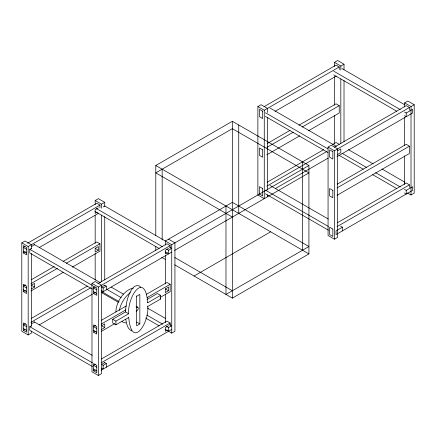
<?xml version="1.0" encoding="UTF-8"?>
<svg xmlns="http://www.w3.org/2000/svg" width="436" height="436" viewBox="0 0 436 436"><rect width="100%" height="100%" fill="white"/><g stroke="black" fill="none" stroke-linecap="round" stroke-linejoin="round"><path stroke-width="0.65" d="M147.003 299.51L157.385 293.515L160.573 295.357L160.573 299.042L147.799 306.421C149.434 322.744 131.672 350.217 128.707 317.441L115.911 324.831L112.722 322.989L112.722 319.305L125.514 311.914C125.922 304.126 127.432 296.071 131.737 289.433C133.4 286.31 138.114 283.7 140.774 287.22M112.722 319.305L115.911 321.147L128.707 313.757C127.056 297.428 144.806 269.982 147.799 302.737L160.573 295.357M31.37 331.077L31.37 333.115L28.182 334.957L21.8 331.278L21.8 242.863L24.988 241.021L31.37 244.705L31.37 248.787M95.173 204.582L95.173 200.5L98.367 198.658L104.749 202.342L104.749 206.424M155.788 235.554L155.788 165.506L232.355 121.301L308.922 165.506L308.922 253.916L232.355 298.12L174.64 264.799M257.878 106.564L264.26 110.248L264.26 198.663L257.878 194.979L257.878 106.564L261.066 104.722L267.448 108.406L267.448 112.488M334.445 66.441L334.445 62.359L337.633 60.517L344.015 64.201L344.015 69.646M27.648 243.174L96.77 203.263L99.958 205.105L99.958 207.787M264.112 106.651L336.042 65.122L339.23 66.964L339.23 69.646M24.988 246.547L23.397 247.468L26.585 249.31M21.8 242.863L28.182 246.547L99.958 205.105M95.173 200.5L101.555 204.184L104.749 202.342M264.26 110.248L339.23 66.964M334.445 62.359L340.827 66.043L344.015 64.201M31.37 246.547L34.558 244.705M98.367 207.868L95.173 209.711L95.173 213.395L97.304 212.169M23.397 252.994L26.585 254.837L26.585 247.468L23.397 245.626L23.397 252.994L25.522 251.768M92.41 289.155L29.773 252.994L29.773 249.31L31.37 248.389M103.152 206.947L104.749 206.026L171.74 244.705L308.922 165.506M39.213 247.544L98.781 213.155M275.034 111.398L336.287 76.033M31.305 279.743L54.304 266.461M63.155 261.355L96.77 241.942L99.958 243.784L99.958 251.152L72.24 267.159M267.132 143.586L290.098 130.326M298.933 125.225L336.042 103.806L339.23 105.648L339.23 113.011L308.601 130.696M25.522 284.921L23.397 286.147L26.585 287.989M30.956 283.629L57.498 268.304M66.343 263.197L99.958 243.784M266.788 147.472L293.292 132.168M302.126 127.067L339.23 105.648M95.173 248.389L98.367 246.547L98.367 250.231L95.173 252.073L95.173 248.389L98.367 250.231M23.397 291.673L26.585 293.515L26.585 286.147L23.397 284.305L23.397 291.673L25.522 290.447M31.37 288.91L34.558 287.068L34.558 283.384L31.37 285.226L34.558 287.068M30.956 290.992L63.394 272.266M266.788 154.84L299.766 135.798M31.305 318.422L87.336 286.07M91.985 283.384L95.173 281.542L101.555 285.226L101.555 373.641L98.367 375.483L91.985 371.799L91.985 283.384L98.367 287.068L170.149 245.626L170.149 248.307M165.211 241.108L232.355 202.342L308.922 246.547L225.973 294.436L225.973 206.026M267.132 182.27L323.67 149.624M328.063 147.09L331.251 145.248L337.633 148.927L337.633 237.342L334.445 239.184L328.063 235.5L328.063 147.09L334.445 150.769L409.415 107.485L409.415 110.166M332.505 144.523L336.042 142.485L339.23 144.327M404.63 106.962L404.63 102.885L407.818 101.043L414.2 104.722L414.2 193.137L411.012 194.979L407.529 192.968M25.522 323.599L23.397 324.831L26.585 326.673M30.956 322.308L90.525 287.913M97.953 283.623L166.955 243.784L170.149 245.626M266.788 186.15L326.858 151.466M334.368 147.128L406.227 105.643L409.415 107.485M31.37 323.91L34.558 322.068M95.173 287.068L93.582 287.989L96.77 289.831M23.397 330.357L26.585 332.199L26.585 324.831L23.397 322.989L23.397 330.357L24.988 329.436M92.41 366.518L29.773 330.357L29.773 326.673L31.37 325.752M404.63 102.885L411.012 106.564L414.2 104.722M104.749 285.226L101.555 287.068L103.152 287.989L106.34 286.147L106.34 289.831M168.552 248.389L165.358 250.231L165.358 253.916L167.489 252.689M337.633 150.769L340.827 148.927L340.827 152.611L337.633 154.453M39.213 324.907L92.296 294.262M93.582 293.515L96.77 295.357L96.77 287.989L93.582 286.147L93.582 293.515L95.707 292.289M166.786 249.212L168.552 250.231L171.74 248.389L169.615 247.163M275.623 188.417L328.041 158.154M404.455 111.992L406.227 113.011L412.603 109.327L412.603 113.011L336.974 156.682M101.141 292.834L171.74 252.073M174.542 250.46L308.922 172.874L232.355 128.669L155.788 172.874L232.355 217.079M136.648 296.278L139.842 294.436L139.842 323.91L136.648 325.752L136.648 295.946M101.49 320.264L126.26 305.963M146.311 294.382L166.955 282.468L170.149 284.305L170.149 291.673L160.121 297.461M337.317 184.112L406.227 144.327L409.415 146.169L409.415 153.532L336.974 195.361M95.707 325.441L93.582 326.673L96.77 328.51M101.141 324.15L125.911 309.843M147.145 297.586L170.149 284.305M336.974 187.992L409.415 146.169M165.358 288.91L168.552 287.068L168.552 290.752L165.358 292.594L165.358 288.91L168.552 290.752M93.582 332.194L96.77 334.036L96.77 326.673L93.582 324.831L93.582 332.194L95.173 331.273M101.555 329.431L104.749 327.589L104.749 323.91L101.555 325.752L104.749 327.589M194.075 276.021L270.642 231.816M101.141 331.513L114.706 323.681M101.49 358.942L166.955 321.147L170.149 322.989L170.149 325.665M337.317 222.791L406.227 183.006L409.415 184.848L409.415 187.524M95.173 364.431L93.582 365.352L96.77 367.194M101.141 362.828L170.149 322.989M336.974 226.671L409.415 184.848M104.749 362.589L101.555 364.431L103.152 365.352L106.34 363.51L106.34 367.194M168.552 325.752L165.358 327.594L165.358 331.278L167.489 330.047M93.582 370.878L96.77 372.72L96.77 365.352L93.582 363.51L93.582 370.878L95.173 369.957M166.198 326.232L168.552 327.594L171.74 325.752L169.615 324.52M342.418 230.895L342.418 227.21L336.042 230.895L336.042 234.579L412.603 190.374L412.603 186.69L406.227 190.374L404.455 189.355M101.141 370.197L171.74 329.436M165.015 329.235L171.74 333.115L174.934 331.278L174.934 242.863L168.552 239.179M131.737 330.897C127.323 329.038 126.511 323.474 125.808 319.283M341.928 68.523L404.946 104.907M333.78 71.188L400.335 109.61M333.78 74.872L396.804 111.256M404.455 115.676L406.227 116.695L406.227 113.011M348.408 149.624L373.145 163.909M381.98 169.005L404.946 182.27M269.971 108.024L336.456 146.409M342.026 153.309L366.763 167.588M375.598 172.689L400.335 186.973M265.371 112.733L327.888 148.829M339.083 155.292L363.232 169.233M372.655 174.673L396.804 188.614M404.455 193.034L406.227 194.058L406.227 190.374M265.371 116.417L327.888 152.513M269.977 185.387L328.286 219.046M340.652 226.191L342.418 227.21M265.361 190.091L328.384 226.475M265.361 193.775L328.384 230.159M155.788 165.506L308.922 253.916M96.111 208.408L162.661 246.831M94.928 211.411L159.129 248.476M165.015 251.877L168.552 253.916L168.552 250.231M174.64 257.431L232.355 290.752M161.68 257.316L165.211 259.36M160.175 298.813L160.573 299.042M147.401 302.508L147.799 302.737M147.401 306.186L147.799 306.421M111.185 287.106L123.481 294.202M147.477 308.056L165.625 318.536M33.899 244.324L100.454 282.746M104.575 285.128L106.34 286.147M106.564 289.199L121.284 297.695M136.01 306.197L137.776 307.217M146.758 315.01L162.661 324.193M29.773 249.31L92.41 285.471M101.555 290.752L103.152 291.673L103.152 287.989M101.948 291.744L119.028 301.603M101.408 292.512L118.488 302.371M145.58 318.013L159.129 325.834M23.397 251.152L26.585 252.994M93.582 291.673L96.77 293.515M125.514 311.914L128.707 313.757M128.309 317.212L128.707 317.441M136.648 322.068L139.842 323.91M23.397 289.831L26.585 291.673M93.582 330.352L96.77 332.194M33.899 321.686L92.209 355.345M104.575 362.49L106.34 363.51M29.773 326.673L92.41 362.834M101.555 368.115L103.152 369.036L103.152 365.352M23.397 328.515L26.585 330.357M93.582 369.036L96.77 370.878M411.012 106.564L411.012 194.979M404.63 117.164L404.63 145.728M404.63 155.93L404.63 184.493M344.015 80.524L344.015 141.733M340.827 66.043L340.827 70.125M340.827 78.965L340.827 143.575M334.445 76.643L334.445 105.207M334.445 115.409L334.445 143.973M334.445 150.769L334.445 239.184M302.54 161.821L302.54 250.231M267.448 117.251L267.448 190.02M267.448 194.778L267.448 196.821M238.737 124.985L238.737 213.395M232.355 121.301L232.355 298.12M171.74 244.705L171.74 333.115M168.552 327.594L168.552 331.278M165.358 241.021L165.358 245.103M165.358 255.305L165.358 283.869M165.358 294.071L165.358 322.635M162.17 169.19L162.17 239.92M155.788 246.438L155.788 250.515M115.911 321.147L115.911 324.831M104.749 216.627L104.749 279.874M101.555 204.184L101.555 208.266M101.555 215.068L101.555 281.716M98.367 287.068L98.367 375.483M95.173 215.466L95.173 243.348M95.173 253.55L95.173 280.07M31.37 253.545L31.37 326.319M28.182 246.547L28.182 334.957M136.212 307.653A2.256 1.303 -60 0 1 138.245 308.252A2.256 1.303 -60 0 1 136.212 311.195M126.004 322.885A18.045 10.42 -60 0 1 121.955 321.419M119.399 310.465A18.045 10.42 -60 0 1 130.326 292.67M115.911 311.936A18.045 10.42 -60 0 1 133.372 288.158M262.663 111.169L259.475 109.327L259.475 116.695L262.663 118.538L262.663 111.169M332.848 151.69L329.66 149.848L329.66 157.216L332.848 159.058L332.848 151.69M262.663 149.853L259.475 148.011L259.475 155.374L262.663 157.216L262.663 149.853M332.848 190.374L329.66 188.532L329.66 195.9L332.848 197.737L332.848 190.374M262.663 188.532L259.475 186.69L259.475 194.058L262.663 195.9L262.663 188.532M332.848 229.053L329.66 227.21L329.66 234.579L332.848 236.421L332.848 229.053"/></g></svg>
